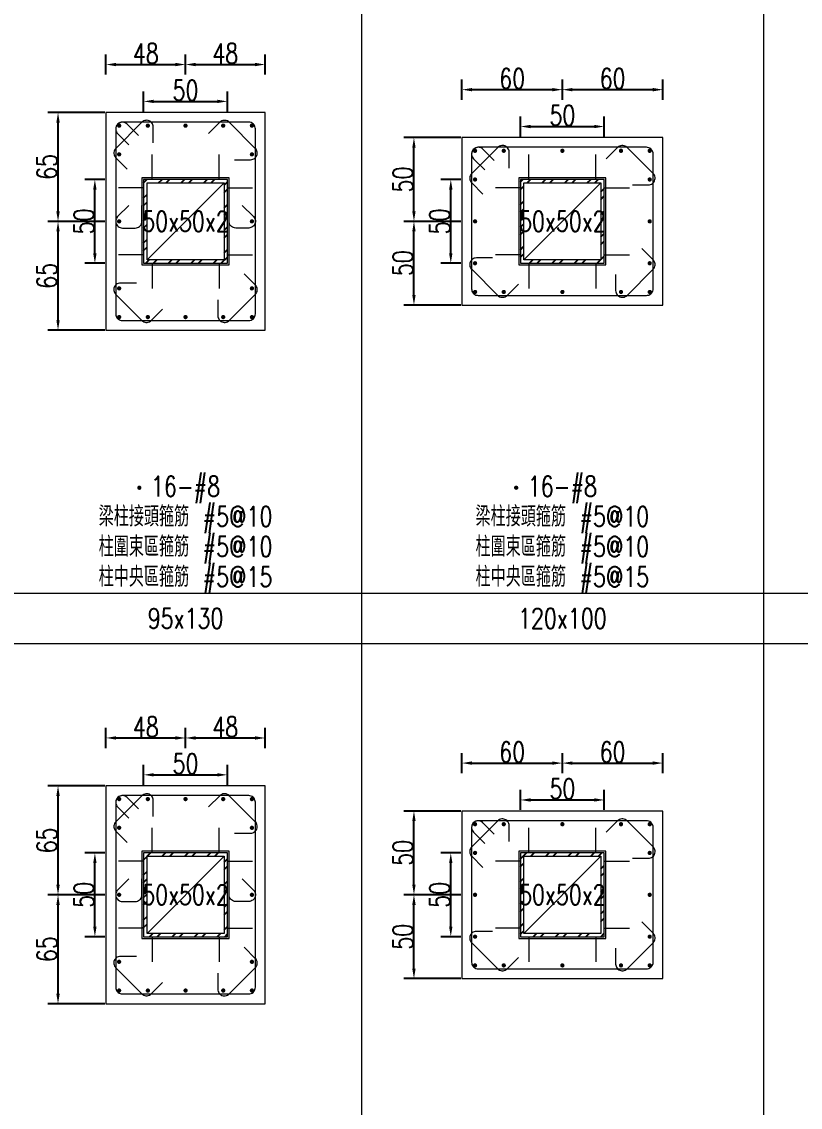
# Model space of a CAD drawing. Header units: millimetres. Extents: x 0 to 3905, y 0 to 8880.
# Drawn here: x 2922 to 3387, y 3341 to 3989 of the extents above; entities that cross this region are included whole.
import ezdxf
from ezdxf.enums import TextEntityAlignment as Align

# ---------------------------------------------------------------- set-up
doc = ezdxf.new("R2010")
doc.units = ezdxf.units.MM
doc.layers.get('DEFPOINTS').update_dxf_attribs({"color": 3})
for name, color, linetype in [('Hatch線', 6, 'Continuous'), ('主筋斷面', 2, 'Continuous'), ('文字-主筋根數', 7, 'Continuous'), ('文字-剪力筋 中央區', 7, 'Continuous'), ('文字-剪力筋-BC', 7, 'Continuous'), ('文字-剪力筋-圍束區', 7, 'Continuous'), ('文字-斷面尺寸', 7, 'Continuous'), ('文字-輔助字', 7, 'Continuous'), ('柱斷面線', 4, 'Continuous'), ('標註字', 4, 'Continuous'), ('箍筋線', 1, 'Continuous'), ('網格線', 7, 'Continuous'), ('鋼柱', 11, 'Continuous')]:
    doc.layers.add(name, color=color, linetype=linetype)
doc.styles.add('note', font='txt.shx', dxfattribs={"width": 0.75, "height": 12})
doc.styles.add('txt', font='txt.shx', dxfattribs={"height": 0.2, "bigfont": 'chineset.shx'})
doc.dimstyles.new('RCAD_DIM', dxfattribs={"dimtxt": 12, "dimasz": 6, "dimexe": 6, "dimexo": 0.625, "dimtad": 1, "dimdec": 0, "dimdsep": 46, "dimtxsty": 'note', "dimcen": 2.5, "dimclrd": 256, "dimclre": 256, "dimclrt": 256, "dimadec": 0, "dimazin": 0, "dimtfac": 1, "dimtmove": 0, "dimatfit": 3, "dimfxl": 0, "dimtolj": 1, "dimarcsym": 0})

# ---------------------------------------------------------------- blocks, each defined once
blk = doc.blocks.new('*D1650')
at = {"layer": 'DEFPOINTS', "color": 0}
for p in [(3045, 3539.625), (2995, 3533), (3045, 3533)]:
    blk.add_point(p, dxfattribs=at)
at = {"layer": '標註字', "lineweight": -2}
for p, q in [((2995, 3533.625), (2995, 3545.625)), ((3045, 3533.625), (3045, 3545.625)), ((3001, 3539.625), (3039, 3539.625))]:
    blk.add_line(p, q, dxfattribs=at)
at = {"layer": '標註字'}
for points in [[(3001, 3540.625), (3001, 3538.625), (2995, 3539.625)], [(3039, 3538.625), (3039, 3540.625), (3045, 3539.625)]]:
    blk.add_solid(points, dxfattribs=at)
at = {"layer": '標註字', "insert": (3020, 3546.25), "char_height": 12, "attachment_point": 5, "style": 'note'}
blk.add_mtext('\\A1;50', dxfattribs=at)
blk = doc.blocks.new('*D1651')
at = {"layer": 'DEFPOINTS', "color": 0}
for p in [(2965.875, 3493), (2972.5, 3493), (2972.5, 3443)]:
    blk.add_point(p, dxfattribs=at)
at = {"layer": '標註字', "lineweight": -2}
for p, q in [((2971.875, 3493), (2959.875, 3493)), ((2965.875, 3449), (2965.875, 3487)), ((2971.875, 3443), (2959.875, 3443))]:
    blk.add_line(p, q, dxfattribs=at)
at = {"layer": '標註字'}
for points in [[(2966.875, 3487), (2964.875, 3487), (2965.875, 3493)], [(2964.875, 3449), (2966.875, 3449), (2965.875, 3443)]]:
    blk.add_solid(points, dxfattribs=at)
at = {"layer": '標註字', "insert": (2959.25, 3468), "char_height": 12, "attachment_point": 5, "rotation": 90, "style": 'note'}
blk.add_mtext('\\A1;50', dxfattribs=at)
blk = doc.blocks.new('*D1652')
at = {"layer": 'DEFPOINTS', "color": 0}
for p in [(3020, 3561.625), (2972.5, 3555), (3020, 3555)]:
    blk.add_point(p, dxfattribs=at)
at = {"layer": '標註字', "lineweight": -2}
for p, q in [((2972.5, 3555.625), (2972.5, 3567.625)), ((3020, 3555.625), (3020, 3567.625)), ((2978.5, 3561.625), (3014, 3561.625))]:
    blk.add_line(p, q, dxfattribs=at)
at = {"layer": '標註字'}
for points in [[(2978.5, 3562.625), (2978.5, 3560.625), (2972.5, 3561.625)], [(3014, 3560.625), (3014, 3562.625), (3020, 3561.625)]]:
    blk.add_solid(points, dxfattribs=at)
at = {"layer": '標註字', "insert": (2996.25, 3568.25), "char_height": 12, "attachment_point": 5, "style": 'note'}
blk.add_mtext('\\A1;48', dxfattribs=at)
blk = doc.blocks.new('*D1653')
at = {"layer": 'DEFPOINTS', "color": 0}
for p in [(3067.5, 3561.625), (3020, 3555), (3067.5, 3555)]:
    blk.add_point(p, dxfattribs=at)
at = {"layer": '標註字', "lineweight": -2}
for p, q in [((3020, 3555.625), (3020, 3567.625)), ((3067.5, 3555.625), (3067.5, 3567.625)), ((3026, 3561.625), (3061.5, 3561.625))]:
    blk.add_line(p, q, dxfattribs=at)
at = {"layer": '標註字'}
for points in [[(3026, 3562.625), (3026, 3560.625), (3020, 3561.625)], [(3061.5, 3560.625), (3061.5, 3562.625), (3067.5, 3561.625)]]:
    blk.add_solid(points, dxfattribs=at)
at = {"layer": '標註字', "insert": (3043.75, 3568.25), "char_height": 12, "attachment_point": 5, "style": 'note'}
blk.add_mtext('\\A1;48', dxfattribs=at)
blk = doc.blocks.new('*D1654')
at = {"layer": 'DEFPOINTS', "color": 0}
for p in [(2943.875, 3468), (2972.5, 3468), (2972.5, 3403)]:
    blk.add_point(p, dxfattribs=at)
at = {"layer": '標註字', "lineweight": -2}
for p, q in [((2971.875, 3468), (2937.875, 3468)), ((2943.875, 3409), (2943.875, 3462)), ((2971.875, 3403), (2937.875, 3403))]:
    blk.add_line(p, q, dxfattribs=at)
at = {"layer": '標註字'}
for points in [[(2944.875, 3462), (2942.875, 3462), (2943.875, 3468)], [(2942.875, 3409), (2944.875, 3409), (2943.875, 3403)]]:
    blk.add_solid(points, dxfattribs=at)
at = {"layer": '標註字', "insert": (2937.25, 3435.5), "char_height": 12, "attachment_point": 5, "rotation": 90, "style": 'note'}
blk.add_mtext('\\A1;65', dxfattribs=at)
blk = doc.blocks.new('*D1655')
at = {"layer": 'DEFPOINTS', "color": 0}
for p in [(2943.875, 3533), (2972.5, 3533), (2972.5, 3468)]:
    blk.add_point(p, dxfattribs=at)
at = {"layer": '標註字', "lineweight": -2}
for p, q in [((2971.875, 3533), (2937.875, 3533)), ((2943.875, 3474), (2943.875, 3527)), ((2971.875, 3468), (2937.875, 3468))]:
    blk.add_line(p, q, dxfattribs=at)
at = {"layer": '標註字'}
for points in [[(2944.875, 3527), (2942.875, 3527), (2943.875, 3533)], [(2942.875, 3474), (2944.875, 3474), (2943.875, 3468)]]:
    blk.add_solid(points, dxfattribs=at)
at = {"layer": '標註字', "insert": (2937.25, 3500.5), "char_height": 12, "attachment_point": 5, "rotation": 90, "style": 'note'}
blk.add_mtext('\\A1;65', dxfattribs=at)
blk = doc.blocks.new('Circle_Filled')
at = {"const_width": 0.5}
blk.add_lwpolyline([(-0.25, 0, 1), (0.25, 0, 1)], format="xyb", close=True, dxfattribs=at)
blk = doc.blocks.new('*D1656')
at = {"layer": 'DEFPOINTS', "color": 0}
for p in [(3045, 3941.625), (2995, 3935), (3045, 3935)]:
    blk.add_point(p, dxfattribs=at)
at = {"layer": '標註字', "lineweight": -2}
for p, q in [((2995, 3935.625), (2995, 3947.625)), ((3045, 3935.625), (3045, 3947.625)), ((3001, 3941.625), (3039, 3941.625))]:
    blk.add_line(p, q, dxfattribs=at)
at = {"layer": '標註字'}
for points in [[(3001, 3942.625), (3001, 3940.625), (2995, 3941.625)], [(3039, 3940.625), (3039, 3942.625), (3045, 3941.625)]]:
    blk.add_solid(points, dxfattribs=at)
at = {"layer": '標註字', "insert": (3020, 3948.25), "char_height": 12, "attachment_point": 5, "style": 'note'}
blk.add_mtext('\\A1;50', dxfattribs=at)
blk = doc.blocks.new('*D1657')
at = {"layer": 'DEFPOINTS', "color": 0}
for p in [(2965.875, 3895), (2972.5, 3895), (2972.5, 3845)]:
    blk.add_point(p, dxfattribs=at)
at = {"layer": '標註字', "lineweight": -2}
for p, q in [((2971.875, 3895), (2959.875, 3895)), ((2965.875, 3851), (2965.875, 3889)), ((2971.875, 3845), (2959.875, 3845))]:
    blk.add_line(p, q, dxfattribs=at)
at = {"layer": '標註字'}
for points in [[(2966.875, 3889), (2964.875, 3889), (2965.875, 3895)], [(2964.875, 3851), (2966.875, 3851), (2965.875, 3845)]]:
    blk.add_solid(points, dxfattribs=at)
at = {"layer": '標註字', "insert": (2959.25, 3870), "char_height": 12, "attachment_point": 5, "rotation": 90, "style": 'note'}
blk.add_mtext('\\A1;50', dxfattribs=at)
blk = doc.blocks.new('*D1658')
at = {"layer": 'DEFPOINTS', "color": 0}
for p in [(3020, 3963.625), (2972.5, 3957), (3020, 3957)]:
    blk.add_point(p, dxfattribs=at)
at = {"layer": '標註字', "lineweight": -2}
for p, q in [((2972.5, 3957.625), (2972.5, 3969.625)), ((3020, 3957.625), (3020, 3969.625)), ((2978.5, 3963.625), (3014, 3963.625))]:
    blk.add_line(p, q, dxfattribs=at)
at = {"layer": '標註字'}
for points in [[(2978.5, 3964.625), (2978.5, 3962.625), (2972.5, 3963.625)], [(3014, 3962.625), (3014, 3964.625), (3020, 3963.625)]]:
    blk.add_solid(points, dxfattribs=at)
at = {"layer": '標註字', "insert": (2996.25, 3970.25), "char_height": 12, "attachment_point": 5, "style": 'note'}
blk.add_mtext('\\A1;48', dxfattribs=at)
blk = doc.blocks.new('*D1659')
at = {"layer": 'DEFPOINTS', "color": 0}
for p in [(3067.5, 3963.625), (3020, 3957), (3067.5, 3957)]:
    blk.add_point(p, dxfattribs=at)
at = {"layer": '標註字', "lineweight": -2}
for p, q in [((3020, 3957.625), (3020, 3969.625)), ((3067.5, 3957.625), (3067.5, 3969.625)), ((3026, 3963.625), (3061.5, 3963.625))]:
    blk.add_line(p, q, dxfattribs=at)
at = {"layer": '標註字'}
for points in [[(3026, 3964.625), (3026, 3962.625), (3020, 3963.625)], [(3061.5, 3962.625), (3061.5, 3964.625), (3067.5, 3963.625)]]:
    blk.add_solid(points, dxfattribs=at)
at = {"layer": '標註字', "insert": (3043.75, 3970.25), "char_height": 12, "attachment_point": 5, "style": 'note'}
blk.add_mtext('\\A1;48', dxfattribs=at)
blk = doc.blocks.new('*D1660')
at = {"layer": 'DEFPOINTS', "color": 0}
for p in [(2943.875, 3870), (2972.5, 3870), (2972.5, 3805)]:
    blk.add_point(p, dxfattribs=at)
at = {"layer": '標註字', "lineweight": -2}
for p, q in [((2971.875, 3870), (2937.875, 3870)), ((2943.875, 3811), (2943.875, 3864)), ((2971.875, 3805), (2937.875, 3805))]:
    blk.add_line(p, q, dxfattribs=at)
at = {"layer": '標註字'}
for points in [[(2944.875, 3864), (2942.875, 3864), (2943.875, 3870)], [(2942.875, 3811), (2944.875, 3811), (2943.875, 3805)]]:
    blk.add_solid(points, dxfattribs=at)
at = {"layer": '標註字', "insert": (2937.25, 3837.5), "char_height": 12, "attachment_point": 5, "rotation": 90, "style": 'note'}
blk.add_mtext('\\A1;65', dxfattribs=at)
blk = doc.blocks.new('*D1661')
at = {"layer": 'DEFPOINTS', "color": 0}
for p in [(2943.875, 3935), (2972.5, 3935), (2972.5, 3870)]:
    blk.add_point(p, dxfattribs=at)
at = {"layer": '標註字', "lineweight": -2}
for p, q in [((2971.875, 3935), (2937.875, 3935)), ((2943.875, 3876), (2943.875, 3929)), ((2971.875, 3870), (2937.875, 3870))]:
    blk.add_line(p, q, dxfattribs=at)
at = {"layer": '標註字'}
for points in [[(2944.875, 3929), (2942.875, 3929), (2943.875, 3935)], [(2942.875, 3876), (2944.875, 3876), (2943.875, 3870)]]:
    blk.add_solid(points, dxfattribs=at)
at = {"layer": '標註字', "insert": (2937.25, 3902.5), "char_height": 12, "attachment_point": 5, "rotation": 90, "style": 'note'}
blk.add_mtext('\\A1;65', dxfattribs=at)
blk = doc.blocks.new('*D1782')
at = {"layer": 'DEFPOINTS', "color": 0}
for p in [(3270, 3524.625), (3220, 3518), (3270, 3518)]:
    blk.add_point(p, dxfattribs=at)
at = {"layer": '標註字', "lineweight": -2}
for p, q in [((3220, 3518.625), (3220, 3530.625)), ((3270, 3518.625), (3270, 3530.625)), ((3226, 3524.625), (3264, 3524.625))]:
    blk.add_line(p, q, dxfattribs=at)
at = {"layer": '標註字'}
for points in [[(3226, 3525.625), (3226, 3523.625), (3220, 3524.625)], [(3264, 3523.625), (3264, 3525.625), (3270, 3524.625)]]:
    blk.add_solid(points, dxfattribs=at)
at = {"layer": '標註字', "insert": (3245, 3531.25), "char_height": 12, "attachment_point": 5, "style": 'note'}
blk.add_mtext('\\A1;50', dxfattribs=at)
blk = doc.blocks.new('*D1783')
at = {"layer": 'DEFPOINTS', "color": 0}
for p in [(3178.375, 3493), (3185, 3493), (3185, 3443)]:
    blk.add_point(p, dxfattribs=at)
at = {"layer": '標註字', "lineweight": -2}
for p, q in [((3184.375, 3493), (3172.375, 3493)), ((3178.375, 3449), (3178.375, 3487)), ((3184.375, 3443), (3172.375, 3443))]:
    blk.add_line(p, q, dxfattribs=at)
at = {"layer": '標註字'}
for points in [[(3179.375, 3487), (3177.375, 3487), (3178.375, 3493)], [(3177.375, 3449), (3179.375, 3449), (3178.375, 3443)]]:
    blk.add_solid(points, dxfattribs=at)
at = {"layer": '標註字', "insert": (3171.75, 3468), "char_height": 12, "attachment_point": 5, "rotation": 90, "style": 'note'}
blk.add_mtext('\\A1;50', dxfattribs=at)
blk = doc.blocks.new('*D1784')
at = {"layer": 'DEFPOINTS', "color": 0}
for p in [(3245, 3546.625), (3185, 3540), (3245, 3540)]:
    blk.add_point(p, dxfattribs=at)
at = {"layer": '標註字', "lineweight": -2}
for p, q in [((3185, 3540.625), (3185, 3552.625)), ((3245, 3540.625), (3245, 3552.625)), ((3191, 3546.625), (3239, 3546.625))]:
    blk.add_line(p, q, dxfattribs=at)
at = {"layer": '標註字'}
for points in [[(3191, 3547.625), (3191, 3545.625), (3185, 3546.625)], [(3239, 3545.625), (3239, 3547.625), (3245, 3546.625)]]:
    blk.add_solid(points, dxfattribs=at)
at = {"layer": '標註字', "insert": (3215, 3553.25), "char_height": 12, "attachment_point": 5, "style": 'note'}
blk.add_mtext('\\A1;60', dxfattribs=at)
blk = doc.blocks.new('*D1785')
at = {"layer": 'DEFPOINTS', "color": 0}
for p in [(3305, 3546.625), (3245, 3540), (3305, 3540)]:
    blk.add_point(p, dxfattribs=at)
at = {"layer": '標註字', "lineweight": -2}
for p, q in [((3245, 3540.625), (3245, 3552.625)), ((3305, 3540.625), (3305, 3552.625)), ((3251, 3546.625), (3299, 3546.625))]:
    blk.add_line(p, q, dxfattribs=at)
at = {"layer": '標註字'}
for points in [[(3251, 3547.625), (3251, 3545.625), (3245, 3546.625)], [(3299, 3545.625), (3299, 3547.625), (3305, 3546.625)]]:
    blk.add_solid(points, dxfattribs=at)
at = {"layer": '標註字', "insert": (3275, 3553.25), "char_height": 12, "attachment_point": 5, "style": 'note'}
blk.add_mtext('\\A1;60', dxfattribs=at)
blk = doc.blocks.new('*D1786')
at = {"layer": 'DEFPOINTS', "color": 0}
for p in [(3156.375, 3468), (3185, 3468), (3185, 3418)]:
    blk.add_point(p, dxfattribs=at)
at = {"layer": '標註字', "lineweight": -2}
for p, q in [((3184.375, 3468), (3150.375, 3468)), ((3156.375, 3424), (3156.375, 3462)), ((3184.375, 3418), (3150.375, 3418))]:
    blk.add_line(p, q, dxfattribs=at)
at = {"layer": '標註字'}
for points in [[(3157.375, 3462), (3155.375, 3462), (3156.375, 3468)], [(3155.375, 3424), (3157.375, 3424), (3156.375, 3418)]]:
    blk.add_solid(points, dxfattribs=at)
at = {"layer": '標註字', "insert": (3149.75, 3443), "char_height": 12, "attachment_point": 5, "rotation": 90, "style": 'note'}
blk.add_mtext('\\A1;50', dxfattribs=at)
blk = doc.blocks.new('*D1787')
at = {"layer": 'DEFPOINTS', "color": 0}
for p in [(3156.375, 3518), (3185, 3518), (3185, 3468)]:
    blk.add_point(p, dxfattribs=at)
at = {"layer": '標註字', "lineweight": -2}
for p, q in [((3184.375, 3518), (3150.375, 3518)), ((3156.375, 3474), (3156.375, 3512)), ((3184.375, 3468), (3150.375, 3468))]:
    blk.add_line(p, q, dxfattribs=at)
at = {"layer": '標註字'}
for points in [[(3157.375, 3512), (3155.375, 3512), (3156.375, 3518)], [(3155.375, 3474), (3157.375, 3474), (3156.375, 3468)]]:
    blk.add_solid(points, dxfattribs=at)
at = {"layer": '標註字', "insert": (3149.75, 3493), "char_height": 12, "attachment_point": 5, "rotation": 90, "style": 'note'}
blk.add_mtext('\\A1;50', dxfattribs=at)
blk = doc.blocks.new('*D1788')
at = {"layer": 'DEFPOINTS', "color": 0}
for p in [(3270, 3926.625), (3220, 3920), (3270, 3920)]:
    blk.add_point(p, dxfattribs=at)
at = {"layer": '標註字', "lineweight": -2}
for p, q in [((3220, 3920.625), (3220, 3932.625)), ((3270, 3920.625), (3270, 3932.625)), ((3226, 3926.625), (3264, 3926.625))]:
    blk.add_line(p, q, dxfattribs=at)
at = {"layer": '標註字'}
for points in [[(3226, 3927.625), (3226, 3925.625), (3220, 3926.625)], [(3264, 3925.625), (3264, 3927.625), (3270, 3926.625)]]:
    blk.add_solid(points, dxfattribs=at)
at = {"layer": '標註字', "insert": (3245, 3933.25), "char_height": 12, "attachment_point": 5, "style": 'note'}
blk.add_mtext('\\A1;50', dxfattribs=at)
blk = doc.blocks.new('*D1789')
at = {"layer": 'DEFPOINTS', "color": 0}
for p in [(3178.375, 3895), (3185, 3895), (3185, 3845)]:
    blk.add_point(p, dxfattribs=at)
at = {"layer": '標註字', "lineweight": -2}
for p, q in [((3184.375, 3895), (3172.375, 3895)), ((3178.375, 3851), (3178.375, 3889)), ((3184.375, 3845), (3172.375, 3845))]:
    blk.add_line(p, q, dxfattribs=at)
at = {"layer": '標註字'}
for points in [[(3179.375, 3889), (3177.375, 3889), (3178.375, 3895)], [(3177.375, 3851), (3179.375, 3851), (3178.375, 3845)]]:
    blk.add_solid(points, dxfattribs=at)
at = {"layer": '標註字', "insert": (3171.75, 3870), "char_height": 12, "attachment_point": 5, "rotation": 90, "style": 'note'}
blk.add_mtext('\\A1;50', dxfattribs=at)
blk = doc.blocks.new('*D1790')
at = {"layer": 'DEFPOINTS', "color": 0}
for p in [(3245, 3948.625), (3185, 3942), (3245, 3942)]:
    blk.add_point(p, dxfattribs=at)
at = {"layer": '標註字', "lineweight": -2}
for p, q in [((3185, 3942.625), (3185, 3954.625)), ((3245, 3942.625), (3245, 3954.625)), ((3191, 3948.625), (3239, 3948.625))]:
    blk.add_line(p, q, dxfattribs=at)
at = {"layer": '標註字'}
for points in [[(3191, 3949.625), (3191, 3947.625), (3185, 3948.625)], [(3239, 3947.625), (3239, 3949.625), (3245, 3948.625)]]:
    blk.add_solid(points, dxfattribs=at)
at = {"layer": '標註字', "insert": (3215, 3955.25), "char_height": 12, "attachment_point": 5, "style": 'note'}
blk.add_mtext('\\A1;60', dxfattribs=at)
blk = doc.blocks.new('*D1791')
at = {"layer": 'DEFPOINTS', "color": 0}
for p in [(3305, 3948.625), (3245, 3942), (3305, 3942)]:
    blk.add_point(p, dxfattribs=at)
at = {"layer": '標註字', "lineweight": -2}
for p, q in [((3245, 3942.625), (3245, 3954.625)), ((3305, 3942.625), (3305, 3954.625)), ((3251, 3948.625), (3299, 3948.625))]:
    blk.add_line(p, q, dxfattribs=at)
at = {"layer": '標註字'}
for points in [[(3251, 3949.625), (3251, 3947.625), (3245, 3948.625)], [(3299, 3947.625), (3299, 3949.625), (3305, 3948.625)]]:
    blk.add_solid(points, dxfattribs=at)
at = {"layer": '標註字', "insert": (3275, 3955.25), "char_height": 12, "attachment_point": 5, "style": 'note'}
blk.add_mtext('\\A1;60', dxfattribs=at)
blk = doc.blocks.new('*D1792')
at = {"layer": 'DEFPOINTS', "color": 0}
for p in [(3156.375, 3870), (3185, 3870), (3185, 3820)]:
    blk.add_point(p, dxfattribs=at)
at = {"layer": '標註字', "lineweight": -2}
for p, q in [((3184.375, 3870), (3150.375, 3870)), ((3156.375, 3826), (3156.375, 3864)), ((3184.375, 3820), (3150.375, 3820))]:
    blk.add_line(p, q, dxfattribs=at)
at = {"layer": '標註字'}
for points in [[(3157.375, 3864), (3155.375, 3864), (3156.375, 3870)], [(3155.375, 3826), (3157.375, 3826), (3156.375, 3820)]]:
    blk.add_solid(points, dxfattribs=at)
at = {"layer": '標註字', "insert": (3149.75, 3845), "char_height": 12, "attachment_point": 5, "rotation": 90, "style": 'note'}
blk.add_mtext('\\A1;50', dxfattribs=at)
blk = doc.blocks.new('*D1793')
at = {"layer": 'DEFPOINTS', "color": 0}
for p in [(3156.375, 3920), (3185, 3920), (3185, 3870)]:
    blk.add_point(p, dxfattribs=at)
at = {"layer": '標註字', "lineweight": -2}
for p, q in [((3184.375, 3920), (3150.375, 3920)), ((3156.375, 3876), (3156.375, 3914)), ((3184.375, 3870), (3150.375, 3870))]:
    blk.add_line(p, q, dxfattribs=at)
at = {"layer": '標註字'}
for points in [[(3157.375, 3914), (3155.375, 3914), (3156.375, 3920)], [(3155.375, 3876), (3157.375, 3876), (3156.375, 3870)]]:
    blk.add_solid(points, dxfattribs=at)
at = {"layer": '標註字', "insert": (3149.75, 3895), "char_height": 12, "attachment_point": 5, "rotation": 90, "style": 'note'}
blk.add_mtext('\\A1;50', dxfattribs=at)

msp = doc.modelspace()

# ---------------------------------------------------------------- hatches: boundary and pattern name
at = {"layer": 'Hatch線'}
h = msp.add_hatch(dxfattribs=at)
h.set_pattern_fill('ANSI32', color=256, style=0)
h.paths.add_polyline_path([(2995, 3845), (3045, 3845), (3045, 3895), (2995, 3895)], flags=17)
h.paths.add_polyline_path([(2997, 3847), (2997, 3893), (3043, 3893), (3043, 3847)])
h = msp.add_hatch(dxfattribs=at)
h.set_pattern_fill('ANSI32', color=256, style=0)
h.paths.add_polyline_path([(3220, 3845), (3270, 3845), (3270, 3895), (3220, 3895)], flags=17)
h.paths.add_polyline_path([(3222, 3847), (3222, 3893), (3268, 3893), (3268, 3847)])
h = msp.add_hatch(dxfattribs=at)
h.set_pattern_fill('ANSI32', color=256, style=0)
h.paths.add_polyline_path([(2995, 3443), (3045, 3443), (3045, 3493), (2995, 3493)], flags=17)
h.paths.add_polyline_path([(2997, 3445), (2997, 3491), (3043, 3491), (3043, 3445)])
h = msp.add_hatch(dxfattribs=at)
h.set_pattern_fill('ANSI32', color=256, style=0)
h.paths.add_polyline_path([(3220, 3443), (3270, 3443), (3270, 3493), (3220, 3493)], flags=17)
h.paths.add_polyline_path([(3222, 3445), (3222, 3491), (3268, 3491), (3268, 3445)])

# ---------------------------------------------------------------- linework, layer by layer
at = {"layer": 'DEFPOINTS', "lineweight": 5}
for points in [[(3000, 3895), (3000, 3910)], [(3040, 3895), (3040, 3910)], [(3225, 3895), (3225, 3910)], [(3265, 3895), (3265, 3910)], [(2995, 3844), (3046, 3844), (3046, 3896), (2994, 3896), (2994, 3844), (2995, 3844)], [(3220, 3844), (3271, 3844), (3271, 3896), (3219, 3896), (3219, 3844), (3220, 3844)], [(2995, 3890), (2980, 3890)], [(2997, 3847), (3043, 3893)], [(3045, 3890), (3060, 3890)], [(3220, 3890), (3205, 3890)], [(3222, 3847), (3268, 3893)], [(3270, 3890), (3285, 3890)], [(2995, 3850), (2980, 3850)], [(3045, 3850), (3060, 3850)], [(3220, 3850), (3205, 3850)], [(3270, 3850), (3285, 3850)], [(3000, 3845), (3000, 3830)], [(3040, 3845), (3040, 3830)], [(3225, 3845), (3225, 3830)], [(3265, 3845), (3265, 3830)], [(3000, 3493), (3000, 3508)], [(3040, 3493), (3040, 3508)], [(3225, 3493), (3225, 3508)], [(3265, 3493), (3265, 3508)], [(2995, 3442), (3046, 3442), (3046, 3494), (2994, 3494), (2994, 3442), (2995, 3442)], [(3220, 3442), (3271, 3442), (3271, 3494), (3219, 3494), (3219, 3442), (3220, 3442)], [(2995, 3488), (2980, 3488)], [(2997, 3445), (3043, 3491)], [(3045, 3488), (3060, 3488)], [(3220, 3488), (3205, 3488)], [(3222, 3445), (3268, 3491)], [(3270, 3488), (3285, 3488)], [(2995, 3448), (2980, 3448)], [(3045, 3448), (3060, 3448)], [(3220, 3448), (3205, 3448)], [(3270, 3448), (3285, 3448)], [(3000, 3443), (3000, 3428)], [(3040, 3443), (3040, 3428)], [(3225, 3443), (3225, 3428)], [(3265, 3443), (3265, 3428)]]:
    msp.add_lwpolyline(points, dxfattribs=at)
at = {"layer": '柱斷面線', "lineweight": 5}
for points in [[(2972.5, 3805), (3067.5, 3805), (3067.5, 3935), (2972.5, 3935), (2972.5, 3805)], [(3185, 3820), (3305, 3820), (3305, 3920), (3185, 3920), (3185, 3820)], [(2972.5, 3403), (3067.5, 3403), (3067.5, 3533), (2972.5, 3533), (2972.5, 3403)], [(3185, 3418), (3305, 3418), (3305, 3518), (3185, 3518), (3185, 3418)]]:
    msp.add_lwpolyline(points, dxfattribs=at)
at = {"layer": '箍筋線', "lineweight": 5}
for points in [[(3000.69, 3916.81), (3000.69, 3926.35), (3000.63, 3927.02), (3000.46, 3927.66), (3000.19, 3928.27), (2999.82, 3928.83), (2999.36, 3929.32), (2998.83, 3929.72), (2998.23, 3930.02), (2997.6, 3930.23), (2996.93, 3930.32), (2996.27, 3930.3), (2995.61, 3930.17), (2994.99, 3929.93), (2994.41, 3929.59), (2993.9, 3929.16), (2978.34, 3913.6), (2977.89, 3913.07), (2977.55, 3912.47), (2977.31, 3911.82), (2977.19, 3911.13), (2977.19, 3910.44), (2977.31, 3909.76), (2977.55, 3909.11), (2977.89, 3908.51), (2978.34, 3907.98), (2985.08, 3901.23)], [(2991.83, 3921.29), (2985.08, 3928.04), (2984.57, 3928.47), (2983.99, 3928.81), (2983.37, 3929.05), (2982.72, 3929.18), (2982.05, 3929.2), (2981.39, 3929.11), (2980.75, 3928.9), (2980.16, 3928.6), (2979.62, 3928.19), (2979.16, 3927.71), (2978.79, 3927.15), (2978.52, 3926.54), (2978.35, 3925.9), (2978.29, 3925.23), (2978.29, 3814.77), (2978.36, 3814.08), (2978.53, 3813.41), (2978.83, 3812.78), (2979.22, 3812.21), (2979.71, 3811.72), (2980.28, 3811.33), (2980.91, 3811.03), (2981.58, 3810.86), (2982.27, 3810.79), (3057.73, 3810.79), (3058.42, 3810.86), (3059.09, 3811.03), (3059.72, 3811.33), (3060.29, 3811.72), (3060.78, 3812.21), (3061.17, 3812.78), (3061.47, 3813.41), (3061.64, 3814.08), (3061.71, 3814.77), (3061.71, 3925.23), (3061.64, 3925.92), (3061.47, 3926.59), (3061.17, 3927.22), (3060.78, 3927.79), (3060.29, 3928.28), (3059.72, 3928.67), (3059.09, 3928.97), (3058.42, 3929.14), (3057.73, 3929.21), (2982.27, 3929.21), (2981.6, 3929.15), (2980.96, 3928.98), (2980.35, 3928.71), (2979.79, 3928.34), (2979.31, 3927.88), (2978.9, 3927.34), (2978.6, 3926.75), (2978.39, 3926.11), (2978.3, 3925.45), (2978.32, 3924.78), (2978.45, 3924.13), (2978.69, 3923.51), (2979.03, 3922.93), (2979.46, 3922.42), (2986.21, 3915.67)], [(3049.31, 3906.81), (3058.85, 3906.81), (3059.52, 3906.87), (3060.16, 3907.04), (3060.77, 3907.31), (3061.33, 3907.68), (3061.82, 3908.14), (3062.22, 3908.67), (3062.52, 3909.27), (3062.73, 3909.9), (3062.82, 3910.57), (3062.8, 3911.23), (3062.67, 3911.89), (3062.43, 3912.51), (3062.09, 3913.09), (3061.66, 3913.6), (3046.1, 3929.16), (3045.57, 3929.61), (3044.97, 3929.95), (3044.32, 3930.19), (3043.63, 3930.31), (3042.94, 3930.31), (3042.26, 3930.19), (3041.61, 3929.95), (3041.01, 3929.61), (3040.48, 3929.16), (3033.73, 3922.42)], [(3213.19, 3901.81), (3213.19, 3911.35), (3213.13, 3912.02), (3212.96, 3912.66), (3212.69, 3913.27), (3212.32, 3913.83), (3211.86, 3914.32), (3211.33, 3914.72), (3210.73, 3915.02), (3210.1, 3915.23), (3209.43, 3915.32), (3208.77, 3915.3), (3208.11, 3915.17), (3207.49, 3914.93), (3206.91, 3914.59), (3206.4, 3914.16), (3190.84, 3898.6), (3190.39, 3898.07), (3190.05, 3897.47), (3189.81, 3896.82), (3189.69, 3896.13), (3189.69, 3895.44), (3189.81, 3894.76), (3190.05, 3894.11), (3190.39, 3893.51), (3190.84, 3892.98), (3197.58, 3886.23)], [(3204.33, 3906.29), (3197.58, 3913.04), (3197.07, 3913.47), (3196.49, 3913.81), (3195.87, 3914.05), (3195.22, 3914.18), (3194.55, 3914.2), (3193.89, 3914.11), (3193.25, 3913.9), (3192.66, 3913.6), (3192.12, 3913.19), (3191.66, 3912.71), (3191.29, 3912.15), (3191.02, 3911.54), (3190.85, 3910.9), (3190.79, 3910.23), (3190.79, 3829.77), (3190.86, 3829.08), (3191.03, 3828.41), (3191.33, 3827.78), (3191.72, 3827.21), (3192.21, 3826.72), (3192.78, 3826.33), (3193.41, 3826.03), (3194.08, 3825.86), (3194.77, 3825.79), (3295.23, 3825.79), (3295.92, 3825.86), (3296.59, 3826.03), (3297.22, 3826.33), (3297.79, 3826.72), (3298.28, 3827.21), (3298.67, 3827.78), (3298.97, 3828.41), (3299.14, 3829.08), (3299.21, 3829.77), (3299.21, 3910.23), (3299.14, 3910.92), (3298.97, 3911.59), (3298.67, 3912.22), (3298.28, 3912.79), (3297.79, 3913.28), (3297.22, 3913.67), (3296.59, 3913.97), (3295.92, 3914.14), (3295.23, 3914.21), (3194.77, 3914.21), (3194.1, 3914.15), (3193.46, 3913.98), (3192.85, 3913.71), (3192.29, 3913.34), (3191.81, 3912.88), (3191.4, 3912.34), (3191.1, 3911.75), (3190.89, 3911.11), (3190.8, 3910.45), (3190.82, 3909.78), (3190.95, 3909.13), (3191.19, 3908.51), (3191.53, 3907.93), (3191.96, 3907.42), (3198.71, 3900.67)], [(3286.81, 3891.81), (3296.35, 3891.81), (3297.02, 3891.87), (3297.66, 3892.04), (3298.27, 3892.31), (3298.83, 3892.68), (3299.32, 3893.14), (3299.72, 3893.67), (3300.02, 3894.27), (3300.23, 3894.9), (3300.32, 3895.57), (3300.3, 3896.23), (3300.17, 3896.89), (3299.93, 3897.51), (3299.59, 3898.09), (3299.16, 3898.6), (3283.6, 3914.16), (3283.07, 3914.61), (3282.47, 3914.95), (3281.82, 3915.19), (3281.13, 3915.31), (3280.44, 3915.31), (3279.76, 3915.19), (3279.11, 3914.95), (3278.51, 3914.61), (3277.98, 3914.16), (3271.23, 3907.42)], [(2986.21, 3879.56), (2979.46, 3872.81), (2979.03, 3872.3), (2978.69, 3871.72), (2978.45, 3871.1), (2978.32, 3870.45), (2978.3, 3869.78), (2978.39, 3869.12), (2978.6, 3868.48), (2978.9, 3867.89), (2979.31, 3867.35), (2979.79, 3866.89), (2980.35, 3866.52), (2980.96, 3866.25), (2981.6, 3866.08), (2982.27, 3866.03), (2990.02, 3866.03), (2990.72, 3866.09), (2991.38, 3866.26), (2992.01, 3866.56), (2992.58, 3866.95), (2993.07, 3867.44), (2993.47, 3868.01), (2993.76, 3868.64), (2993.94, 3869.31), (2994, 3870), (2994, 3879.54)], [(3053.79, 3879.56), (3060.54, 3872.81), (3060.97, 3872.3), (3061.31, 3871.72), (3061.55, 3871.1), (3061.68, 3870.45), (3061.7, 3869.78), (3061.61, 3869.12), (3061.4, 3868.48), (3061.1, 3867.89), (3060.69, 3867.35), (3060.21, 3866.89), (3059.65, 3866.52), (3059.04, 3866.25), (3058.4, 3866.08), (3057.73, 3866.03), (3049.98, 3866.03), (3049.28, 3866.09), (3048.62, 3866.26), (3047.99, 3866.56), (3047.42, 3866.95), (3046.93, 3867.44), (3046.53, 3868.01), (3046.24, 3868.64), (3046.06, 3869.31), (3046, 3870), (3046, 3879.54)], [(3276.81, 3838.19), (3276.81, 3828.65), (3276.87, 3827.98), (3277.04, 3827.34), (3277.31, 3826.73), (3277.68, 3826.17), (3278.14, 3825.68), (3278.67, 3825.28), (3279.27, 3824.98), (3279.9, 3824.77), (3280.57, 3824.68), (3281.23, 3824.7), (3281.89, 3824.83), (3282.51, 3825.07), (3283.09, 3825.41), (3283.6, 3825.84), (3299.16, 3841.4), (3299.61, 3841.93), (3299.95, 3842.53), (3300.19, 3843.18), (3300.31, 3843.87), (3300.31, 3844.56), (3300.19, 3845.24), (3299.95, 3845.89), (3299.61, 3846.49), (3299.16, 3847.02), (3292.42, 3853.77)], [(3203.19, 3848.19), (3193.65, 3848.19), (3192.98, 3848.13), (3192.34, 3847.96), (3191.73, 3847.69), (3191.17, 3847.32), (3190.68, 3846.86), (3190.28, 3846.33), (3189.98, 3845.73), (3189.77, 3845.1), (3189.68, 3844.43), (3189.7, 3843.77), (3189.83, 3843.11), (3190.07, 3842.49), (3190.41, 3841.91), (3190.84, 3841.4), (3206.4, 3825.84), (3206.93, 3825.39), (3207.53, 3825.05), (3208.18, 3824.81), (3208.87, 3824.69), (3209.56, 3824.69), (3210.24, 3824.81), (3210.89, 3825.05), (3211.49, 3825.39), (3212.02, 3825.84), (3218.77, 3832.58)], [(3039.31, 3823.19), (3039.31, 3813.65), (3039.37, 3812.98), (3039.54, 3812.34), (3039.81, 3811.73), (3040.18, 3811.17), (3040.64, 3810.68), (3041.17, 3810.28), (3041.77, 3809.98), (3042.4, 3809.77), (3043.07, 3809.68), (3043.73, 3809.7), (3044.39, 3809.83), (3045.01, 3810.07), (3045.59, 3810.41), (3046.1, 3810.84), (3061.66, 3826.4), (3062.11, 3826.93), (3062.45, 3827.53), (3062.69, 3828.18), (3062.81, 3828.87), (3062.81, 3829.56), (3062.69, 3830.24), (3062.45, 3830.89), (3062.11, 3831.49), (3061.66, 3832.02), (3054.92, 3838.77)], [(2990.69, 3833.19), (2981.15, 3833.19), (2980.48, 3833.13), (2979.84, 3832.96), (2979.23, 3832.69), (2978.67, 3832.32), (2978.18, 3831.86), (2977.78, 3831.33), (2977.48, 3830.73), (2977.27, 3830.1), (2977.18, 3829.43), (2977.2, 3828.77), (2977.33, 3828.11), (2977.57, 3827.49), (2977.91, 3826.91), (2978.34, 3826.4), (2993.9, 3810.84), (2994.43, 3810.39), (2995.03, 3810.05), (2995.68, 3809.81), (2996.37, 3809.69), (2997.06, 3809.69), (2997.74, 3809.81), (2998.39, 3810.05), (2998.99, 3810.39), (2999.52, 3810.84), (3006.27, 3817.58)], [(3000.69, 3514.81), (3000.69, 3524.35), (3000.63, 3525.02), (3000.46, 3525.66), (3000.19, 3526.27), (2999.82, 3526.83), (2999.36, 3527.32), (2998.83, 3527.72), (2998.23, 3528.02), (2997.6, 3528.23), (2996.93, 3528.32), (2996.27, 3528.3), (2995.61, 3528.17), (2994.99, 3527.93), (2994.41, 3527.59), (2993.9, 3527.16), (2978.34, 3511.6), (2977.89, 3511.07), (2977.55, 3510.47), (2977.31, 3509.82), (2977.19, 3509.13), (2977.19, 3508.44), (2977.31, 3507.76), (2977.55, 3507.11), (2977.89, 3506.51), (2978.34, 3505.98), (2985.08, 3499.23)], [(2991.83, 3519.29), (2985.08, 3526.04), (2984.57, 3526.47), (2983.99, 3526.81), (2983.37, 3527.05), (2982.72, 3527.18), (2982.05, 3527.2), (2981.39, 3527.11), (2980.75, 3526.9), (2980.16, 3526.6), (2979.62, 3526.19), (2979.16, 3525.71), (2978.79, 3525.15), (2978.52, 3524.54), (2978.35, 3523.9), (2978.29, 3523.23), (2978.29, 3412.77), (2978.36, 3412.08), (2978.53, 3411.41), (2978.83, 3410.78), (2979.22, 3410.21), (2979.71, 3409.72), (2980.28, 3409.33), (2980.91, 3409.03), (2981.58, 3408.86), (2982.27, 3408.79), (3057.73, 3408.79), (3058.42, 3408.86), (3059.09, 3409.03), (3059.72, 3409.33), (3060.29, 3409.72), (3060.78, 3410.21), (3061.17, 3410.78), (3061.47, 3411.41), (3061.64, 3412.08), (3061.71, 3412.77), (3061.71, 3523.23), (3061.64, 3523.92), (3061.47, 3524.59), (3061.17, 3525.22), (3060.78, 3525.79), (3060.29, 3526.28), (3059.72, 3526.67), (3059.09, 3526.97), (3058.42, 3527.14), (3057.73, 3527.21), (2982.27, 3527.21), (2981.6, 3527.15), (2980.96, 3526.98), (2980.35, 3526.71), (2979.79, 3526.34), (2979.31, 3525.88), (2978.9, 3525.34), (2978.6, 3524.75), (2978.39, 3524.11), (2978.3, 3523.45), (2978.32, 3522.78), (2978.45, 3522.13), (2978.69, 3521.51), (2979.03, 3520.93), (2979.46, 3520.42), (2986.21, 3513.67)], [(3049.31, 3504.81), (3058.85, 3504.81), (3059.52, 3504.87), (3060.16, 3505.04), (3060.77, 3505.31), (3061.33, 3505.68), (3061.82, 3506.14), (3062.22, 3506.67), (3062.52, 3507.27), (3062.73, 3507.9), (3062.82, 3508.57), (3062.8, 3509.23), (3062.67, 3509.89), (3062.43, 3510.51), (3062.09, 3511.09), (3061.66, 3511.6), (3046.1, 3527.16), (3045.57, 3527.61), (3044.97, 3527.95), (3044.32, 3528.19), (3043.63, 3528.31), (3042.94, 3528.31), (3042.26, 3528.19), (3041.61, 3527.95), (3041.01, 3527.61), (3040.48, 3527.16), (3033.73, 3520.42)], [(3213.19, 3499.81), (3213.19, 3509.35), (3213.13, 3510.02), (3212.96, 3510.66), (3212.69, 3511.27), (3212.32, 3511.83), (3211.86, 3512.32), (3211.33, 3512.72), (3210.73, 3513.02), (3210.1, 3513.23), (3209.43, 3513.32), (3208.77, 3513.3), (3208.11, 3513.17), (3207.49, 3512.93), (3206.91, 3512.59), (3206.4, 3512.16), (3190.84, 3496.6), (3190.39, 3496.07), (3190.05, 3495.47), (3189.81, 3494.82), (3189.69, 3494.13), (3189.69, 3493.44), (3189.81, 3492.76), (3190.05, 3492.11), (3190.39, 3491.51), (3190.84, 3490.98), (3197.58, 3484.23)], [(3286.81, 3489.81), (3296.35, 3489.81), (3297.02, 3489.87), (3297.66, 3490.04), (3298.27, 3490.31), (3298.83, 3490.68), (3299.32, 3491.14), (3299.72, 3491.67), (3300.02, 3492.27), (3300.23, 3492.9), (3300.32, 3493.57), (3300.3, 3494.23), (3300.17, 3494.89), (3299.93, 3495.51), (3299.59, 3496.09), (3299.16, 3496.6), (3283.6, 3512.16), (3283.07, 3512.61), (3282.47, 3512.95), (3281.82, 3513.19), (3281.13, 3513.31), (3280.44, 3513.31), (3279.76, 3513.19), (3279.11, 3512.95), (3278.51, 3512.61), (3277.98, 3512.16), (3271.23, 3505.42)], [(3204.33, 3504.29), (3197.58, 3511.04), (3197.07, 3511.47), (3196.49, 3511.81), (3195.87, 3512.05), (3195.22, 3512.18), (3194.55, 3512.2), (3193.89, 3512.11), (3193.25, 3511.9), (3192.66, 3511.6), (3192.12, 3511.19), (3191.66, 3510.71), (3191.29, 3510.15), (3191.02, 3509.54), (3190.85, 3508.9), (3190.79, 3508.23), (3190.79, 3427.77), (3190.86, 3427.08), (3191.03, 3426.41), (3191.33, 3425.78), (3191.72, 3425.21), (3192.21, 3424.72), (3192.78, 3424.33), (3193.41, 3424.03), (3194.08, 3423.86), (3194.77, 3423.79), (3295.23, 3423.79), (3295.92, 3423.86), (3296.59, 3424.03), (3297.22, 3424.33), (3297.79, 3424.72), (3298.28, 3425.21), (3298.67, 3425.78), (3298.97, 3426.41), (3299.14, 3427.08), (3299.21, 3427.77), (3299.21, 3508.23), (3299.14, 3508.92), (3298.97, 3509.59), (3298.67, 3510.22), (3298.28, 3510.79), (3297.79, 3511.28), (3297.22, 3511.67), (3296.59, 3511.97), (3295.92, 3512.14), (3295.23, 3512.21), (3194.77, 3512.21), (3194.1, 3512.15), (3193.46, 3511.98), (3192.85, 3511.71), (3192.29, 3511.34), (3191.81, 3510.88), (3191.4, 3510.34), (3191.1, 3509.75), (3190.89, 3509.11), (3190.8, 3508.45), (3190.82, 3507.78), (3190.95, 3507.13), (3191.19, 3506.51), (3191.53, 3505.93), (3191.96, 3505.42), (3198.71, 3498.67)], [(2986.21, 3477.56), (2979.46, 3470.81), (2979.03, 3470.3), (2978.69, 3469.72), (2978.45, 3469.1), (2978.32, 3468.45), (2978.3, 3467.78), (2978.39, 3467.12), (2978.6, 3466.48), (2978.9, 3465.89), (2979.31, 3465.35), (2979.79, 3464.89), (2980.35, 3464.52), (2980.96, 3464.25), (2981.6, 3464.08), (2982.27, 3464.03), (2990.02, 3464.03), (2990.72, 3464.09), (2991.38, 3464.26), (2992.01, 3464.56), (2992.58, 3464.95), (2993.07, 3465.44), (2993.47, 3466.01), (2993.76, 3466.64), (2993.94, 3467.31), (2994, 3468), (2994, 3477.54)], [(3053.79, 3477.56), (3060.54, 3470.81), (3060.97, 3470.3), (3061.31, 3469.72), (3061.55, 3469.1), (3061.68, 3468.45), (3061.7, 3467.78), (3061.61, 3467.12), (3061.4, 3466.48), (3061.1, 3465.89), (3060.69, 3465.35), (3060.21, 3464.89), (3059.65, 3464.52), (3059.04, 3464.25), (3058.4, 3464.08), (3057.73, 3464.03), (3049.98, 3464.03), (3049.28, 3464.09), (3048.62, 3464.26), (3047.99, 3464.56), (3047.42, 3464.95), (3046.93, 3465.44), (3046.53, 3466.01), (3046.24, 3466.64), (3046.06, 3467.31), (3046, 3468), (3046, 3477.54)], [(3276.81, 3436.19), (3276.81, 3426.65), (3276.87, 3425.98), (3277.04, 3425.34), (3277.31, 3424.73), (3277.68, 3424.17), (3278.14, 3423.68), (3278.67, 3423.28), (3279.27, 3422.98), (3279.9, 3422.77), (3280.57, 3422.68), (3281.23, 3422.7), (3281.89, 3422.83), (3282.51, 3423.07), (3283.09, 3423.41), (3283.6, 3423.84), (3299.16, 3439.4), (3299.61, 3439.93), (3299.95, 3440.53), (3300.19, 3441.18), (3300.31, 3441.87), (3300.31, 3442.56), (3300.19, 3443.24), (3299.95, 3443.89), (3299.61, 3444.49), (3299.16, 3445.02), (3292.42, 3451.77)], [(3203.19, 3446.19), (3193.65, 3446.19), (3192.98, 3446.13), (3192.34, 3445.96), (3191.73, 3445.69), (3191.17, 3445.32), (3190.68, 3444.86), (3190.28, 3444.33), (3189.98, 3443.73), (3189.77, 3443.1), (3189.68, 3442.43), (3189.7, 3441.77), (3189.83, 3441.11), (3190.07, 3440.49), (3190.41, 3439.91), (3190.84, 3439.4), (3206.4, 3423.84), (3206.93, 3423.39), (3207.53, 3423.05), (3208.18, 3422.81), (3208.87, 3422.69), (3209.56, 3422.69), (3210.24, 3422.81), (3210.89, 3423.05), (3211.49, 3423.39), (3212.02, 3423.84), (3218.77, 3430.58)], [(3039.31, 3421.19), (3039.31, 3411.65), (3039.37, 3410.98), (3039.54, 3410.34), (3039.81, 3409.73), (3040.18, 3409.17), (3040.64, 3408.68), (3041.17, 3408.28), (3041.77, 3407.98), (3042.4, 3407.77), (3043.07, 3407.68), (3043.73, 3407.7), (3044.39, 3407.83), (3045.01, 3408.07), (3045.59, 3408.41), (3046.1, 3408.84), (3061.66, 3424.4), (3062.11, 3424.93), (3062.45, 3425.53), (3062.69, 3426.18), (3062.81, 3426.87), (3062.81, 3427.56), (3062.69, 3428.24), (3062.45, 3428.89), (3062.11, 3429.49), (3061.66, 3430.02), (3054.92, 3436.77)], [(2990.69, 3431.19), (2981.15, 3431.19), (2980.48, 3431.13), (2979.84, 3430.96), (2979.23, 3430.69), (2978.67, 3430.32), (2978.18, 3429.86), (2977.78, 3429.33), (2977.48, 3428.73), (2977.27, 3428.1), (2977.18, 3427.43), (2977.2, 3426.77), (2977.33, 3426.11), (2977.57, 3425.49), (2977.91, 3424.91), (2978.34, 3424.4), (2993.9, 3408.84), (2994.43, 3408.39), (2995.03, 3408.05), (2995.68, 3407.81), (2996.37, 3407.69), (2997.06, 3407.69), (2997.74, 3407.81), (2998.39, 3408.05), (2998.99, 3408.39), (2999.52, 3408.84), (3006.27, 3415.58)]]:
    msp.add_lwpolyline(points, dxfattribs=at)
at = {"layer": '網格線', "lineweight": 5}
for points in [[(3125, 4020), (3125, 3648)], [(3365, 4020), (3365, 3648)], [(2915, 3648), (3125, 3648)], [(3125, 3648), (3365, 3648)], [(3125, 3648), (3125, 3618)], [(3365, 3648), (3635, 3648)], [(3365, 3648), (3365, 3618)], [(2915, 3618), (3125, 3618)], [(3125, 3618), (3365, 3618)], [(3125, 3618), (3125, 3246)], [(3365, 3618), (3635, 3618)], [(3365, 3618), (3365, 3246)]]:
    msp.add_lwpolyline(points, dxfattribs=at)
at = {"layer": '鋼柱', "lineweight": 5}
for points in [[(2995, 3845), (3045, 3845), (3045, 3895), (2995, 3895), (2995, 3845)], [(3220, 3845), (3270, 3845), (3270, 3895), (3220, 3895), (3220, 3845)], [(2997, 3847), (2997, 3893), (3043, 3893), (3043, 3847), (2997, 3847)], [(3222, 3847), (3222, 3893), (3268, 3893), (3268, 3847), (3222, 3847)], [(2995, 3443), (3045, 3443), (3045, 3493), (2995, 3493), (2995, 3443)], [(3220, 3443), (3270, 3443), (3270, 3493), (3220, 3493), (3220, 3443)], [(2997, 3445), (2997, 3491), (3043, 3491), (3043, 3445), (2997, 3445)], [(3222, 3445), (3222, 3491), (3268, 3491), (3268, 3445), (3222, 3445)]]:
    msp.add_lwpolyline(points, dxfattribs=at)

# ---------------------------------------------------------------- block references
at = {"layer": '主筋斷面', "lineweight": 5, "xscale": 2.539999961853027, "yscale": 2.539999961853027}
for p in [(2980.36, 3927.14), (2997.5, 3927.14), (3020, 3927.14), (3042.5, 3927.14), (3059.64, 3927.14), (2980.36, 3910), (3059.64, 3910), (3192.86, 3912.14), (3210, 3912.14), (3245, 3912.14), (3280, 3912.14), (3297.14, 3912.14), (3192.86, 3895), (3297.14, 3895), (2980.36, 3870), (3059.64, 3870), (3192.86, 3870), (3297.14, 3870), (3192.86, 3845), (3297.14, 3845), (2980.36, 3830), (3059.64, 3830), (3192.86, 3827.86), (3210, 3827.86), (3245, 3827.86), (3280, 3827.86), (3297.14, 3827.86), (2980.36, 3812.86), (2997.5, 3812.86), (3020, 3812.86), (3042.5, 3812.86), (3059.64, 3812.86), (2992.42, 3711), (3217.42, 3711), (2980.36, 3525.14), (2997.5, 3525.14), (3020, 3525.14), (3042.5, 3525.14), (3059.64, 3525.14), (2980.36, 3508), (3059.64, 3508), (3192.86, 3510.14), (3210, 3510.14), (3245, 3510.14), (3280, 3510.14), (3297.14, 3510.14), (3192.86, 3493), (3297.14, 3493), (2980.36, 3468), (3059.64, 3468), (3192.86, 3468), (3297.14, 3468), (3192.86, 3443), (3297.14, 3443), (2980.36, 3428), (3059.64, 3428), (3192.86, 3425.86), (3210, 3425.86), (3245, 3425.86), (3280, 3425.86), (3297.14, 3425.86), (2980.36, 3410.86), (2997.5, 3410.86), (3020, 3410.86), (3042.5, 3410.86), (3059.64, 3410.86)]:
    msp.add_blockref('Circle_Filled', p, dxfattribs=at)

# ---------------------------------------------------------------- texts
at = {"layer": '文字-主筋根數', "style": 'txt', "width": 0.75}
for p in [(3020, 3711), (3245, 3711)]:
    msp.add_text('16-#8', height=12, dxfattribs=at).set_placement(p, align=Align.MIDDLE)
at = {"layer": '文字-剪力筋 中央區', "style": 'txt', "width": 0.75}
for p in [(3020, 3657), (3245, 3657)]:
    msp.add_text('柱中央區箍筋 #5@15', height=12, dxfattribs=at).set_placement(p, align=Align.MIDDLE)
at = {"layer": '文字-剪力筋-BC', "style": 'txt', "width": 0.75}
for p in [(3020, 3693), (3245, 3693)]:
    msp.add_text('梁柱接頭箍筋 #5@10', height=12, dxfattribs=at).set_placement(p, align=Align.MIDDLE)
at = {"layer": '文字-剪力筋-圍束區', "style": 'txt', "width": 0.75}
for p in [(3020, 3675), (3245, 3675)]:
    msp.add_text('柱圍束區箍筋 #5@10', height=12, dxfattribs=at).set_placement(p, align=Align.MIDDLE)
at = {"layer": '文字-斷面尺寸', "style": 'txt', "width": 0.75}
for s, p in [('95x130', (3020, 3633)), ('120x100', (3245, 3633))]:
    msp.add_text(s, height=12, dxfattribs=at).set_placement(p, align=Align.MIDDLE)
at = {"layer": '文字-輔助字', "style": 'txt', "width": 0.75}
for p in [(3020, 3870), (3245, 3870), (3020, 3468), (3245, 3468)]:
    msp.add_text('50x50x2', height=12, dxfattribs=at).set_placement(p, align=Align.MIDDLE)

# ---------------------------------------------------------------- dimensions: what is measured, and where the dimension line sits
at = {"layer": '標註字'}
for base, p1, p2, picture, middle in [((3020, 3963.625), (2972.5, 3957), (3020, 3957), '*D1658', (2996.25, 3970.25)), ((3067.5, 3963.625), (3020, 3957), (3067.5, 3957), '*D1659', (3043.75, 3970.25)), ((3245, 3948.62), (3185, 3942), (3245, 3942), '*D1790', (3215, 3955.25)), ((3305, 3948.62), (3245, 3942), (3305, 3942), '*D1791', (3275, 3955.25)), ((3045, 3941.62), (2995, 3935), (3045, 3935), '*D1656', (3020, 3948.25)), ((3270, 3926.62), (3220, 3920), (3270, 3920), '*D1788', (3245, 3933.25)), ((3020, 3561.625), (2972.5, 3555), (3020, 3555), '*D1652', (2996.25, 3568.25)), ((3067.5, 3561.625), (3020, 3555), (3067.5, 3555), '*D1653', (3043.75, 3568.25)), ((3245, 3546.62), (3185, 3540), (3245, 3540), '*D1784', (3215, 3553.25)), ((3305, 3546.62), (3245, 3540), (3305, 3540), '*D1785', (3275, 3553.25)), ((3045, 3539.62), (2995, 3533), (3045, 3533), '*D1650', (3020, 3546.25)), ((3270, 3524.62), (3220, 3518), (3270, 3518), '*D1782', (3245, 3531.25))]:
    dim = msp.add_linear_dim(base=base, p1=p1, p2=p2, dimstyle='RCAD_DIM', dxfattribs=at)
    dim.commit()
    dim.dimension.update_dxf_attribs({"geometry": picture, "text_midpoint": middle})
for base, p1, p2, picture, middle in [((2943.88, 3935), (2972.5, 3870), (2972.5, 3935), '*D1661', (2937.25, 3902.5)), ((3156.38, 3920), (3185, 3870), (3185, 3920), '*D1793', (3149.75, 3895)), ((2965.88, 3895), (2972.5, 3845), (2972.5, 3895), '*D1657', (2959.25, 3870)), ((3178.38, 3895), (3185, 3845), (3185, 3895), '*D1789', (3171.75, 3870)), ((2943.88, 3870), (2972.5, 3805), (2972.5, 3870), '*D1660', (2937.25, 3837.5)), ((3156.38, 3870), (3185, 3820), (3185, 3870), '*D1792', (3149.75, 3845)), ((2943.88, 3533), (2972.5, 3468), (2972.5, 3533), '*D1655', (2937.25, 3500.5)), ((3156.38, 3518), (3185, 3468), (3185, 3518), '*D1787', (3149.75, 3493)), ((2965.88, 3493), (2972.5, 3443), (2972.5, 3493), '*D1651', (2959.25, 3468)), ((3178.38, 3493), (3185, 3443), (3185, 3493), '*D1783', (3171.75, 3468)), ((2943.88, 3468), (2972.5, 3403), (2972.5, 3468), '*D1654', (2937.25, 3435.5)), ((3156.38, 3468), (3185, 3418), (3185, 3468), '*D1786', (3149.75, 3443))]:
    dim = msp.add_linear_dim(base=base, p1=p1, p2=p2, angle=90, dimstyle='RCAD_DIM', dxfattribs=at)
    dim.commit()
    dim.dimension.update_dxf_attribs({"geometry": picture, "text_midpoint": middle})

doc.saveas('drawing.dxf')
